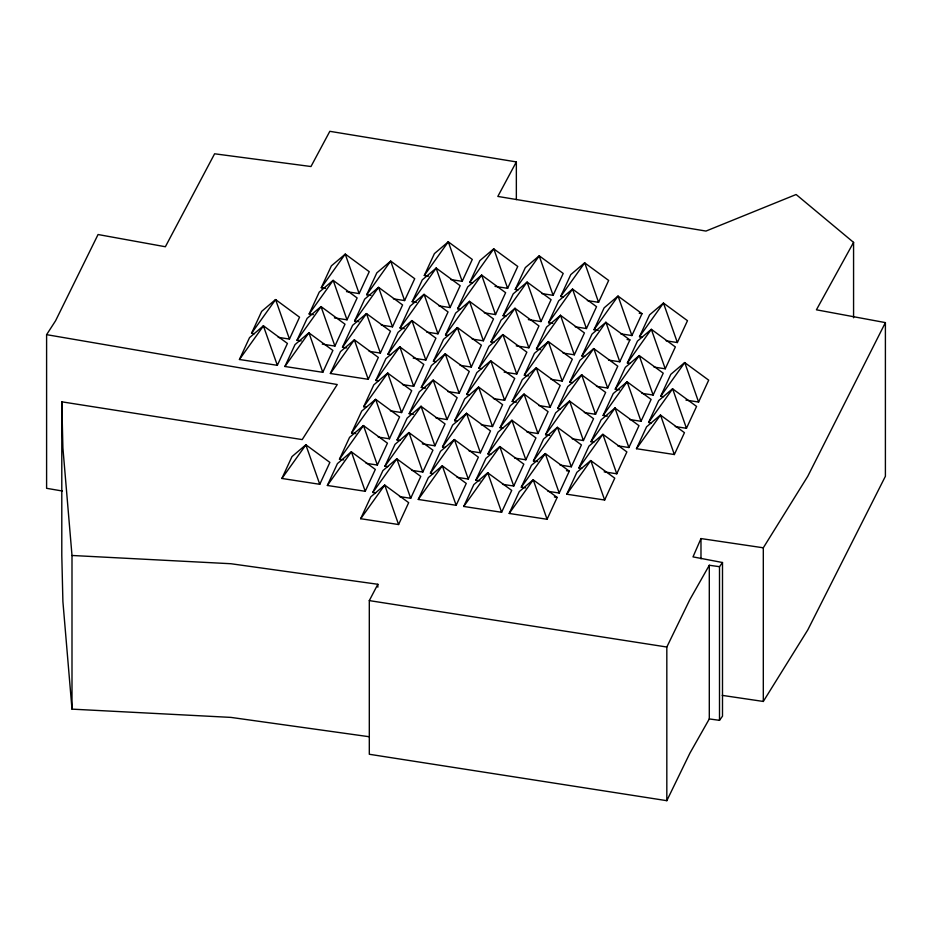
<?xml version="1.0" encoding="UTF-8"?>
<svg xmlns="http://www.w3.org/2000/svg" width="932" height="932" viewBox="0 0 932 932"><rect width="100%" height="100%" fill="white"/><g stroke="black" fill="none" stroke-linecap="round" stroke-linejoin="round"><path stroke-width="1.4" d="M46.6 334.658L55.582 320.759L98.058 234.526L165.372 246.747L214.605 153.792L310.973 166.525L329.823 131.319L516.351 161.912L497.828 196.431L705.978 231.066L796.126 194.508L853.572 242.39L816.42 309.808L885.4 322.612L807.776 476.275L763.308 547.795L700.981 538.568L693 556.882L722.498 562.52L722.498 716.172L719.504 720.331L709.299 718.933L689.89 753.184L666.823 800.681L369.305 754.268L369.305 600.604L377.844 584.282L230.903 563.732L71.997 555.472L62.898 447.908L61.792 401.82L302.213 439.589L337.256 384.532L46.6 334.658L46.6 488.31L62.351 491.013M308.865 332.829L284.901 366.486L322.787 372.311L332.887 350.444L308.865 332.829L295.013 344.607L284.901 366.486M239.442 359.484L263.488 325.839L287.429 343.442L277.34 365.321L239.442 359.484L249.543 337.617L263.406 325.827M346.692 347.881L342.487 347.228L366.521 313.583L390.473 331.186L380.373 353.065L369.142 351.341M343.675 459.86L339.469 459.22L363.433 425.563L387.444 443.178L377.355 465.045L366.125 463.32M363.492 425.609L377.355 465.045M416.394 302.387L412.189 301.735L436.223 268.09L460.163 285.705L450.063 307.56L438.844 305.836M428.51 276.14L424.305 275.499L448.269 241.831L472.291 259.445L462.19 281.324L450.96 279.6M448.327 241.889L462.19 281.324M425.493 388.12L421.287 387.479L445.251 353.81L469.274 371.437L459.173 393.304L447.942 391.568M436.211 361.663L433.403 361.232L457.449 327.586L481.378 345.19L471.289 367.057L460.07 365.332M457.053 477.312L468.272 479.048L478.372 457.169L454.432 439.566L430.398 473.211L433.194 473.642M480.399 452.789L466.548 413.319L490.5 430.922L480.399 452.789L469.169 451.065M518.029 289.922L515.221 289.479L539.267 255.846L563.208 273.449L553.119 295.316L541.888 293.592M528.537 375.864L524.332 375.223L548.296 341.566L572.318 359.181L562.206 381.06L550.987 379.324M574.333 354.801L560.493 315.331L584.434 332.934L574.333 354.801L563.103 353.077M525.508 487.855L521.303 487.203L545.348 453.558L569.289 471.161L559.2 493.04L547.969 491.304M571.316 466.792L557.464 427.31L581.417 444.913L571.316 466.792L560.085 465.068M254.366 333.668L251.57 333.237L261.659 311.37L275.534 299.58M278.225 337.337L289.456 339.073L299.545 317.206L275.604 299.591L251.57 333.237M301.234 340.879L297.017 340.238L307.117 318.36L320.992 306.581M313.35 314.643L309.144 313.991L319.245 292.112L333.108 280.334L357.131 297.949L347.019 319.816L334.39 317.882M325.478 288.396L321.272 287.743L331.361 265.876L345.306 254.098L369.247 271.701L359.146 293.58L346.518 291.634M322.286 344.129L334.914 346.075L345.003 324.196L321.062 306.593L297.017 340.238M281.895 478.466L305.929 444.82L329.881 462.423L319.769 484.302L281.895 478.466L291.984 456.598L305.847 444.809M330.371 373.487L340.471 351.609L354.405 339.83L378.345 357.434L368.245 379.312L330.371 373.487L354.335 339.819L368.245 379.312M342.487 347.228L352.587 325.361L366.451 313.571M358.82 321.633L354.603 320.981L364.703 299.114L378.567 287.336L402.589 304.95L392.488 326.829L381.27 325.093M370.936 295.386L366.73 294.745L376.819 272.866L390.694 261.088L414.717 278.703L404.605 300.57L393.386 298.846M327.353 485.467L337.442 463.588L351.306 451.799L375.328 469.425L365.228 491.292L327.353 485.467L351.387 451.81L365.228 491.292M339.469 459.22L349.57 437.341L363.433 425.563M366.509 407.156L363.701 406.725L373.802 384.846L387.665 373.068L411.699 390.683L401.599 412.561L390.368 410.826M378.637 380.908L375.829 380.477L385.918 358.61L399.793 346.82L423.815 364.435L413.703 386.314L402.484 384.578M390.764 354.661L387.957 354.23L398.046 332.363L411.909 320.573L435.931 338.188L425.831 360.055L413.202 358.121M404.278 328.635L400.061 327.982L410.162 306.115L424.025 294.326L448.047 311.94L437.958 333.819L426.728 332.083M412.189 301.735L422.289 279.868L436.223 268.09M424.305 275.499L434.405 253.62L448.269 241.831M378.241 437.073L389.471 438.797L399.56 416.93L375.631 399.327L361.698 411.094L351.585 432.972L355.791 433.613M413.377 414.367L409.171 413.715L419.272 391.848L433.205 380.07L457.146 397.684L447.045 419.551L435.827 417.827M375.608 492.888L372.8 492.457L382.912 470.578L396.776 458.8L420.786 476.427L410.697 498.294L399.467 496.57M387.735 466.652L384.928 466.221L395.028 444.343L408.892 432.553L432.926 450.168L422.802 472.046L411.583 470.322M399.863 440.393L397.055 439.962L407.144 418.095L421.008 406.305L445.03 423.92L434.929 445.799L422.301 443.853M421.287 387.479L431.376 365.6L445.251 353.81L459.173 393.304M433.403 361.232L443.515 339.353L457.449 327.586M460.443 309.168L457.635 308.737L467.736 286.858L481.681 275.091L505.633 292.695L495.533 314.573L484.302 312.837M472.571 282.92L469.775 282.489L479.863 260.622L493.727 248.832L517.749 266.447L507.637 288.314L495.02 286.38M398.581 524.541L408.67 502.663L384.73 485.059L370.796 496.838L360.684 518.705L398.581 524.541L384.73 485.059L360.684 518.705M483.405 340.809L493.506 318.942L469.483 301.327L483.405 340.809L472.186 339.085M418.27 499.447L428.37 477.592L442.234 465.802L466.256 483.417L456.156 505.295L418.27 499.447L442.316 465.814L456.156 505.295M430.398 473.211L440.487 451.333L454.35 439.555M445.321 447.395L442.514 446.964L452.603 425.097L466.548 413.319M469.553 394.9L466.746 394.469L476.846 372.59L490.71 360.812L514.732 378.439L504.631 400.306L493.412 398.581M478.862 368.233L488.962 346.355L502.826 334.565L478.862 368.233L481.669 368.664M493.797 342.405L491.001 341.974L501.09 320.107L514.953 308.317M505.913 316.158L503.105 315.727L513.206 293.86L527.139 282.081L551.092 299.685L540.991 321.563L528.362 319.618M515.221 289.479L525.322 267.612L539.185 255.834L553.119 295.316M481.285 424.817L492.515 426.541L502.604 404.674L478.594 387.06L464.742 398.849L454.618 420.716L457.426 421.148M516.246 345.865L528.863 347.811L538.964 325.932L515.023 308.329L491.001 341.974M463.74 506.46L473.829 484.582L487.692 472.792L511.715 490.407L501.614 512.285L463.74 506.46L487.774 472.804M480.062 480.854L475.844 480.201L485.933 458.334L499.808 446.545M490.78 454.397L487.972 453.966L498.072 432.087L511.936 420.297L535.947 437.923L525.846 459.791L514.627 458.066M502.896 428.149L500.088 427.718L510.188 405.839L524.052 394.061L548.074 411.664L537.974 433.543L526.743 431.819M524.332 375.223L534.42 353.345L548.365 341.578M540.665 349.628L536.448 348.976L546.548 327.109L560.493 315.331M552.769 323.369L548.564 322.728L558.664 300.861L572.528 289.071L596.55 306.686L586.449 328.553L575.23 326.829M563.487 296.912L560.68 296.481L570.78 274.602L584.644 262.824L608.666 280.45L598.577 302.317L587.346 300.582M502.511 484.314L513.742 486.038L523.831 464.171L499.89 446.556L475.844 480.201M538.859 405.571L550.09 407.307L560.19 385.429L536.25 367.825L522.316 379.604L512.204 401.471L516.41 402.123M572.597 382.644L569.79 382.213L579.89 360.358L593.754 348.568L617.765 366.183L607.676 388.05L596.445 386.326M509.198 513.45L519.299 491.572L533.151 479.794L557.161 497.408L547.072 519.275L509.198 513.45L533.232 479.805L547.072 519.275M533.419 460.956L543.531 439.089L557.394 427.299L533.419 460.956L537.636 461.608M549.764 435.361L545.558 434.708L555.647 412.841L569.51 401.051L593.544 418.678L583.42 440.545L572.201 438.821M560.482 408.903L557.674 408.472L567.763 386.594L581.638 374.804L605.649 392.419L595.56 414.297L584.329 412.561M581.906 355.977L592.006 334.099L605.87 322.309L581.906 355.977L584.713 356.408M598.239 330.382L594.022 329.73L604.134 307.851L617.986 296.061L642.008 313.676L631.908 335.555L620.689 333.831M608.561 360.078L619.792 361.802L629.892 339.935L605.847 322.356M566.784 494.205L576.873 472.326L590.737 460.548L614.759 478.163L604.647 500.03L566.784 494.205L590.806 460.559L604.647 500.03M581.696 468.388L578.889 467.957L588.989 446.09L602.934 434.312L626.875 451.915L616.774 473.794L604.146 471.848M593.812 442.141L591.005 441.71L601.105 419.843L614.969 408.053L638.991 425.668L628.89 447.535L617.671 445.811M607.338 416.115L603.132 415.462L613.233 393.584L627.096 381.805L651.107 399.42L641.018 421.287L629.787 419.563M630.172 363.398L627.364 362.967L637.465 341.1L651.328 329.311L675.351 346.925L665.25 368.804L654.031 367.08M642.299 337.151L639.492 336.72L649.581 314.853L663.456 303.063L687.478 320.69L677.366 342.557L666.147 340.821M641.903 393.316L653.134 395.052L663.223 373.173L639.212 355.558L625.349 367.348L615.237 389.215L619.454 389.867M636.463 448.711L646.563 426.833L660.427 415.043L684.449 432.669L674.36 454.536L636.463 448.711L660.508 415.055L674.36 454.536M651.398 422.895L648.59 422.464L658.691 400.585L672.554 388.795L696.577 406.422L686.465 428.289L675.246 426.565M663.526 396.648L660.718 396.217L670.807 374.338L684.671 362.56L708.693 380.163L698.592 402.042L685.964 400.096M308.946 332.841L322.787 372.311M354.603 320.981L378.567 287.336L392.488 326.829M399.77 346.867L375.829 380.477M387.957 354.23L411.909 320.573L425.831 360.055M399.851 346.879L413.703 386.314M445.519 334.984L455.632 313.105L469.483 301.327L445.519 334.984L448.327 335.415M481.588 275.126L457.635 308.737M481.669 275.138L495.533 314.573M372.8 492.457L396.846 458.812L410.697 498.294M516.747 374.058L526.86 352.18L502.907 334.576L516.747 374.058L504.119 372.113M548.564 322.728L572.528 289.071L586.449 328.553M536.448 348.976L560.412 315.319M521.303 487.203L531.415 465.336L545.267 453.546L559.2 493.04M593.731 348.603L569.79 382.213M593.812 348.615L607.676 388.05M605.951 322.321L619.792 361.802M639.492 336.72L663.456 303.063L677.366 342.557M627.073 381.852L603.132 415.462M627.143 381.864L641.018 421.287M660.718 396.217L684.752 362.571L698.592 402.042M666.823 800.681L666.823 647.029L689.89 599.521L709.299 565.27L719.504 566.679L722.498 562.52M722.23 695.377L763.308 701.447L807.776 629.939L885.4 476.275L885.4 322.612M321.272 287.743L345.224 254.087L359.146 293.58M309.144 313.991L333.178 280.346L347.019 319.816M366.73 294.745L390.694 261.088L404.605 300.57M400.061 327.982L424.107 294.337L437.958 333.819M363.701 406.725L387.747 373.08M351.585 432.972L375.631 399.327L389.471 438.797M469.775 282.489L493.809 248.844L507.637 288.314M409.171 413.715L433.135 380.07L447.045 419.551M397.055 439.962L421.089 406.317M384.928 466.221L408.973 432.565L422.802 472.046M503.105 315.727L527.069 282.07L540.991 321.563M466.746 394.469L490.791 360.824L504.631 400.306M454.618 420.716L478.594 387.06L492.515 426.541M442.514 446.964L466.524 413.365M560.68 296.481L584.725 262.836L598.577 302.317M512.204 401.471L536.25 367.825L550.09 407.307M500.088 427.718L524.052 394.061L537.974 433.543M487.972 453.966L512.006 420.309M594.022 329.73L618.067 296.085L631.908 335.555M557.674 408.472L581.708 374.815M545.558 434.708L569.592 401.063L583.42 440.545M627.364 362.967L651.328 329.311L665.25 368.804M615.237 389.215L639.212 355.558L653.134 395.052M591.005 441.71L615.05 408.065M578.889 467.957L602.853 434.3L616.774 473.794M648.59 422.464L672.624 388.819L686.465 428.289M61.792 401.82L61.792 555.472L62.898 601.571L71.997 709.136L230.903 717.395L369.2 736.734M436.129 268.125L450.063 307.56M305.836 444.855L319.769 484.302M639.201 313.245L642.008 313.676M627.085 339.504L629.892 339.935M275.604 299.591L289.456 339.073M457.344 327.61L471.289 367.057M263.395 325.874L277.34 365.321M511.913 420.344L525.846 459.791M454.432 439.566L468.272 479.048M499.797 446.591L513.742 486.038M566.481 470.73L569.289 471.161M554.365 496.977L557.161 497.408M369.305 600.604L666.823 647.029M615.027 408.111L628.89 447.535M581.685 374.862L595.56 414.297M548.342 341.625L562.206 381.06M515.012 308.375L528.863 347.811M487.751 472.85L501.614 512.285M421.066 406.364L434.929 445.799M387.724 373.126L401.599 412.561M366.509 313.63L380.373 353.065M321.039 306.64L334.914 346.075M853.572 242.39L853.572 317.777M763.308 547.795L763.308 701.447M719.504 566.679L719.504 720.331M709.299 565.27L709.299 718.933M700.981 538.568L700.981 558.862M516.351 161.912L516.351 199.611M377.844 584.282L377.844 587.183M71.997 555.472L71.997 709.136"/></g></svg>
